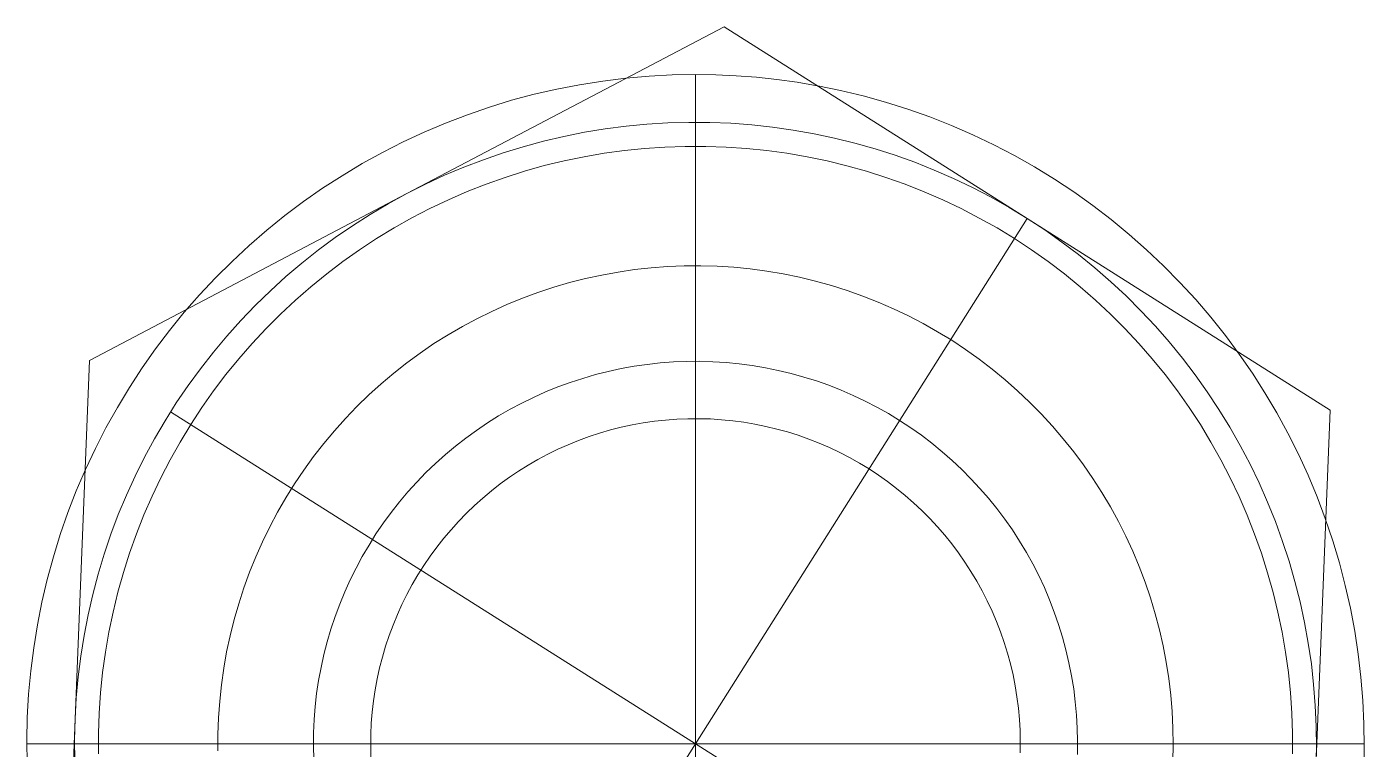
# Model space of a CAD drawing. Header units: millimetres. Extents: x -402 to 3954, y -41 to 3282.
# Drawn here: x 1657.63 to 1671.63, y 1647.85 to 1655.4 of the extents above; entities that cross this region are included whole.
import ezdxf

# ---------------------------------------------------------------- set-up
doc = ezdxf.new("R2010")
doc.units = ezdxf.units.MM
doc.layers.add('ZANO_R', color=7, linetype='Continuous', lineweight=0)

msp = doc.modelspace()

# ---------------------------------------------------------------- linework, layer by layer
at = {"layer": 'ZANO_R'}
for p, q in [((1661.609, 1653.66), (1664.931, 1655.405)), ((1664.931, 1655.405), (1668.104, 1653.4)), ((1663.419, 1654.799), (1663.66, 1654.837)), ((1663.66, 1654.837), (1663.902, 1654.867)), ((1663.902, 1654.867), (1664.145, 1654.888)), ((1664.145, 1654.888), (1664.388, 1654.901)), ((1664.388, 1654.901), (1664.632, 1654.905)), ((1664.845, 1654.902), (1664.632, 1654.905)), ((1664.632, 1640.905), (1664.632, 1654.905)), ((1665.058, 1654.892), (1664.845, 1654.902)), ((1665.271, 1654.876), (1665.058, 1654.892)), ((1665.483, 1654.853), (1665.271, 1654.876)), ((1665.695, 1654.824), (1665.483, 1654.853)), ((1665.905, 1654.788), (1665.695, 1654.824)), ((1662.707, 1654.636), (1662.943, 1654.698)), ((1662.943, 1654.698), (1663.18, 1654.753)), ((1663.18, 1654.753), (1663.419, 1654.799)), ((1666.15, 1654.739), (1665.911, 1654.787)), ((1666.386, 1654.682), (1666.15, 1654.739)), ((1666.621, 1654.617), (1666.386, 1654.682)), ((1662.244, 1654.485), (1662.474, 1654.565)), ((1662.474, 1654.565), (1662.707, 1654.636)), ((1666.853, 1654.543), (1666.621, 1654.617)), ((1667.083, 1654.462), (1666.853, 1654.543)), ((1661.792, 1654.303), (1662.016, 1654.398)), ((1662.016, 1654.398), (1662.244, 1654.485)), ((1664.123, 1654.385), (1663.905, 1654.364)), ((1664.342, 1654.399), (1664.123, 1654.385)), ((1664.562, 1654.405), (1664.342, 1654.399)), ((1664.781, 1654.403), (1664.562, 1654.405)), ((1665.001, 1654.395), (1664.781, 1654.403)), ((1665.22, 1654.379), (1665.001, 1654.395)), ((1667.31, 1654.373), (1667.083, 1654.462)), ((1661.571, 1654.201), (1661.792, 1654.303)), ((1663.255, 1654.258), (1663.041, 1654.208)), ((1663.47, 1654.301), (1663.255, 1654.258)), ((1663.687, 1654.336), (1663.47, 1654.301)), ((1663.905, 1654.364), (1663.687, 1654.336)), ((1665.438, 1654.355), (1665.22, 1654.379)), ((1665.655, 1654.324), (1665.438, 1654.355)), ((1665.872, 1654.286), (1665.655, 1654.324)), ((1666.086, 1654.24), (1665.872, 1654.286)), ((1666.299, 1654.188), (1666.086, 1654.24)), ((1667.533, 1654.276), (1667.31, 1654.373)), ((1667.753, 1654.171), (1667.533, 1654.276)), ((1661.354, 1654.09), (1661.571, 1654.201)), ((1662.829, 1654.15), (1662.619, 1654.086)), ((1663.041, 1654.208), (1662.829, 1654.15)), ((1663.675, 1654.082), (1663.887, 1654.111)), ((1663.887, 1654.111), (1664.099, 1654.132)), ((1664.099, 1654.132), (1664.312, 1654.147)), ((1664.312, 1654.147), (1664.525, 1654.154)), ((1664.525, 1654.154), (1664.739, 1654.154)), ((1664.739, 1654.154), (1664.952, 1654.147)), ((1664.952, 1654.147), (1665.165, 1654.132)), ((1665.165, 1654.132), (1665.377, 1654.111)), ((1665.377, 1654.111), (1665.589, 1654.081)), ((1666.511, 1654.128), (1666.299, 1654.188)), ((1666.72, 1654.061), (1666.511, 1654.128)), ((1667.969, 1654.058), (1667.753, 1654.171)), ((1660.932, 1653.847), (1661.141, 1653.973)), ((1661.141, 1653.973), (1661.354, 1654.09)), ((1662.412, 1654.014), (1662.207, 1653.936)), ((1662.619, 1654.086), (1662.412, 1654.014)), ((1663.049, 1653.952), (1663.256, 1654.002)), ((1663.256, 1654.002), (1663.465, 1654.045)), ((1663.465, 1654.045), (1663.675, 1654.082)), ((1665.589, 1654.081), (1665.799, 1654.045)), ((1665.799, 1654.045), (1666.008, 1654.002)), ((1666.008, 1654.002), (1666.215, 1653.951)), ((1666.926, 1653.987), (1666.72, 1654.061)), ((1667.131, 1653.906), (1666.926, 1653.987)), ((1668.181, 1653.939), (1667.969, 1654.058)), ((1660.727, 1653.715), (1660.932, 1653.847)), ((1662.004, 1653.851), (1661.805, 1653.758)), ((1662.207, 1653.936), (1662.004, 1653.851)), ((1662.439, 1653.758), (1662.64, 1653.829)), ((1662.64, 1653.829), (1662.843, 1653.894)), ((1662.843, 1653.894), (1663.049, 1653.952)), ((1666.215, 1653.951), (1666.421, 1653.894)), ((1666.421, 1653.894), (1666.624, 1653.829)), ((1666.624, 1653.829), (1666.825, 1653.758)), ((1667.332, 1653.818), (1667.131, 1653.906)), ((1668.389, 1653.811), (1668.181, 1653.939)), ((1660.527, 1653.576), (1660.727, 1653.715)), ((1661.805, 1653.758), (1661.609, 1653.66)), ((1662.24, 1653.68), (1662.439, 1653.758)), ((1666.825, 1653.758), (1667.024, 1653.679)), ((1667.53, 1653.723), (1667.332, 1653.818)), ((1667.725, 1653.622), (1667.53, 1653.723)), ((1668.592, 1653.677), (1668.389, 1653.811)), ((1658.287, 1651.915), (1661.609, 1653.66)), ((1660.332, 1653.429), (1660.527, 1653.576)), ((1661.416, 1653.554), (1661.227, 1653.442)), ((1661.609, 1653.66), (1661.416, 1653.554)), ((1661.852, 1653.503), (1662.045, 1653.595)), ((1662.045, 1653.595), (1662.24, 1653.68)), ((1667.024, 1653.679), (1667.22, 1653.594)), ((1667.22, 1653.594), (1667.412, 1653.503)), ((1667.916, 1653.514), (1667.725, 1653.622)), ((1668.79, 1653.536), (1668.592, 1653.677)), ((1660.143, 1653.276), (1660.332, 1653.429)), ((1661.227, 1653.442), (1661.042, 1653.324)), ((1661.159, 1642.41), (1668.104, 1653.4)), ((1661.476, 1653.3), (1661.662, 1653.405)), ((1661.662, 1653.405), (1661.852, 1653.503)), ((1667.412, 1653.503), (1667.602, 1653.404)), ((1667.602, 1653.404), (1667.788, 1653.3)), ((1668.104, 1653.4), (1667.916, 1653.514)), ((1668.287, 1653.28), (1668.104, 1653.4)), ((1668.104, 1653.4), (1671.276, 1651.395)), ((1668.984, 1653.388), (1668.79, 1653.536)), ((1659.958, 1653.117), (1660.143, 1653.276)), ((1661.042, 1653.324), (1660.861, 1653.2)), ((1661.294, 1653.189), (1661.476, 1653.3)), ((1667.788, 1653.3), (1667.97, 1653.189)), ((1668.467, 1653.153), (1668.287, 1653.28)), ((1669.172, 1653.233), (1668.984, 1653.388)), ((1660.861, 1653.2), (1660.685, 1653.07)), ((1661.115, 1653.072), (1661.294, 1653.189)), ((1667.97, 1653.189), (1668.149, 1653.072)), ((1668.642, 1653.021), (1668.467, 1653.153)), ((1669.354, 1653.072), (1669.172, 1653.233)), ((1659.78, 1652.951), (1659.958, 1653.117)), ((1660.685, 1653.07), (1660.512, 1652.933)), ((1660.941, 1652.949), (1661.115, 1653.072)), ((1668.149, 1653.072), (1668.323, 1652.949)), ((1668.812, 1652.882), (1668.642, 1653.021)), ((1669.531, 1652.904), (1669.354, 1653.072)), ((1659.607, 1652.779), (1659.78, 1652.951)), ((1660.512, 1652.933), (1660.345, 1652.791)), ((1660.771, 1652.82), (1660.941, 1652.949)), ((1663.822, 1652.839), (1663.993, 1652.864)), ((1663.993, 1652.864), (1664.166, 1652.883)), ((1664.166, 1652.883), (1664.339, 1652.897)), ((1664.339, 1652.897), (1664.512, 1652.904)), ((1664.512, 1652.904), (1664.686, 1652.905)), ((1664.686, 1652.905), (1664.859, 1652.9)), ((1664.859, 1652.9), (1665.033, 1652.889)), ((1665.033, 1652.889), (1665.205, 1652.872)), ((1665.205, 1652.872), (1665.377, 1652.849)), ((1665.377, 1652.849), (1665.549, 1652.82)), ((1668.323, 1652.949), (1668.493, 1652.82)), ((1668.978, 1652.738), (1668.812, 1652.882)), ((1669.702, 1652.731), (1669.531, 1652.904)), ((1659.441, 1652.602), (1659.607, 1652.779)), ((1660.345, 1652.791), (1660.182, 1652.644)), ((1660.605, 1652.686), (1660.771, 1652.82)), ((1663.147, 1652.68), (1663.313, 1652.728)), ((1663.313, 1652.728), (1663.481, 1652.771)), ((1663.481, 1652.771), (1663.651, 1652.808)), ((1663.651, 1652.808), (1663.822, 1652.839)), ((1665.549, 1652.82), (1665.719, 1652.786)), ((1665.719, 1652.786), (1665.887, 1652.745)), ((1665.887, 1652.745), (1666.054, 1652.698)), ((1668.493, 1652.82), (1668.658, 1652.685)), ((1669.139, 1652.589), (1668.978, 1652.738)), ((1669.867, 1652.552), (1669.702, 1652.731)), ((1659.28, 1652.418), (1659.441, 1652.602)), ((1660.182, 1652.644), (1660.025, 1652.491)), ((1660.445, 1652.546), (1660.605, 1652.686)), ((1662.658, 1652.499), (1662.819, 1652.565)), ((1662.819, 1652.565), (1662.982, 1652.625)), ((1662.982, 1652.625), (1663.147, 1652.68)), ((1666.054, 1652.698), (1666.22, 1652.646)), ((1666.22, 1652.646), (1666.384, 1652.588)), ((1666.384, 1652.588), (1666.545, 1652.525)), ((1668.658, 1652.685), (1668.819, 1652.545)), ((1669.294, 1652.434), (1669.139, 1652.589)), ((1660.025, 1652.491), (1659.873, 1652.333)), ((1660.289, 1652.4), (1660.445, 1652.546)), ((1662.344, 1652.351), (1662.5, 1652.428)), ((1662.5, 1652.428), (1662.658, 1652.499)), ((1666.545, 1652.525), (1666.704, 1652.455)), ((1666.704, 1652.455), (1666.861, 1652.381)), ((1668.819, 1652.545), (1668.975, 1652.399)), ((1669.445, 1652.274), (1669.294, 1652.434)), ((1670.026, 1652.367), (1669.867, 1652.552)), ((1659.127, 1652.229), (1659.28, 1652.418)), ((1659.873, 1652.333), (1659.726, 1652.169)), ((1660.138, 1652.249), (1660.289, 1652.4)), ((1662.191, 1652.269), (1662.344, 1652.351)), ((1666.861, 1652.381), (1667.015, 1652.301)), ((1667.015, 1652.301), (1667.166, 1652.215)), ((1668.975, 1652.399), (1669.126, 1652.248)), ((1670.178, 1652.176), (1670.026, 1652.367)), ((1658.979, 1652.035), (1659.127, 1652.229)), ((1659.726, 1652.169), (1659.585, 1652.001)), ((1659.992, 1652.093), (1660.138, 1652.249)), ((1661.894, 1652.09), (1662.041, 1652.182)), ((1662.041, 1652.182), (1662.191, 1652.269)), ((1667.166, 1652.215), (1667.314, 1652.125)), ((1669.126, 1652.248), (1669.272, 1652.092)), ((1669.589, 1652.109), (1669.445, 1652.274)), ((1670.323, 1651.981), (1670.178, 1652.176)), ((1658.839, 1651.836), (1658.979, 1652.035)), ((1659.585, 1652.001), (1659.449, 1651.828)), ((1659.852, 1651.932), (1659.992, 1652.093)), ((1661.751, 1651.992), (1661.894, 1652.09)), ((1667.314, 1652.125), (1667.459, 1652.029)), ((1667.459, 1652.029), (1667.6, 1651.928)), ((1669.272, 1652.092), (1669.412, 1651.931)), ((1669.729, 1651.939), (1669.589, 1652.109)), ((1658.137, 1648.165), (1658.287, 1651.915)), ((1659.717, 1651.767), (1659.852, 1651.932)), ((1661.474, 1651.782), (1661.611, 1651.89)), ((1661.611, 1651.89), (1661.751, 1651.992)), ((1663.989, 1651.853), (1664.125, 1651.873)), ((1664.125, 1651.873), (1664.262, 1651.888)), ((1664.262, 1651.888), (1664.4, 1651.899)), ((1664.4, 1651.899), (1664.538, 1651.904)), ((1664.538, 1651.904), (1664.676, 1651.905)), ((1664.676, 1651.905), (1664.814, 1651.901)), ((1664.814, 1651.901), (1664.952, 1651.892)), ((1664.952, 1651.892), (1665.089, 1651.879)), ((1665.089, 1651.879), (1665.226, 1651.861)), ((1665.226, 1651.861), (1665.363, 1651.838)), ((1667.6, 1651.928), (1667.738, 1651.823)), ((1669.412, 1651.931), (1669.547, 1651.766)), ((1669.862, 1651.764), (1669.729, 1651.939)), ((1670.461, 1651.78), (1670.323, 1651.981)), ((1658.706, 1651.632), (1658.839, 1651.836)), ((1659.449, 1651.828), (1659.32, 1651.651)), ((1659.588, 1651.597), (1659.717, 1651.767)), ((1661.342, 1651.67), (1661.474, 1651.782)), ((1663.32, 1651.684), (1663.451, 1651.727)), ((1663.451, 1651.727), (1663.584, 1651.766)), ((1663.584, 1651.766), (1663.718, 1651.799)), ((1663.718, 1651.799), (1663.853, 1651.829)), ((1663.853, 1651.829), (1663.989, 1651.853)), ((1665.363, 1651.838), (1665.498, 1651.81)), ((1665.498, 1651.81), (1665.632, 1651.778)), ((1665.632, 1651.778), (1665.765, 1651.741)), ((1665.765, 1651.741), (1665.897, 1651.7)), ((1667.738, 1651.823), (1667.872, 1651.713)), ((1669.547, 1651.766), (1669.676, 1651.596)), ((1669.989, 1651.586), (1669.862, 1651.764)), ((1670.592, 1651.575), (1670.461, 1651.78)), ((1658.58, 1651.423), (1658.706, 1651.632)), ((1659.32, 1651.651), (1659.196, 1651.47)), ((1659.465, 1651.422), (1659.588, 1651.597)), ((1661.213, 1651.554), (1661.342, 1651.67)), ((1662.936, 1651.528), (1663.062, 1651.585)), ((1663.062, 1651.585), (1663.19, 1651.637)), ((1663.19, 1651.637), (1663.32, 1651.684)), ((1665.897, 1651.7), (1666.027, 1651.654)), ((1666.027, 1651.654), (1666.156, 1651.603)), ((1666.156, 1651.603), (1666.282, 1651.549)), ((1667.872, 1651.713), (1668.002, 1651.598)), ((1668.002, 1651.598), (1668.129, 1651.479)), ((1669.676, 1651.596), (1669.799, 1651.421)), ((1670.11, 1651.402), (1669.989, 1651.586)), ((1659.196, 1651.47), (1659.079, 1651.284)), ((1661.088, 1651.433), (1661.213, 1651.554)), ((1662.69, 1651.403), (1662.812, 1651.468)), ((1662.812, 1651.468), (1662.936, 1651.528)), ((1666.282, 1651.549), (1666.407, 1651.489)), ((1666.407, 1651.489), (1666.53, 1651.426)), ((1668.129, 1651.479), (1668.25, 1651.355)), ((1670.716, 1651.365), (1670.592, 1651.575)), ((1658.461, 1651.211), (1658.58, 1651.423)), ((1670.126, 1644.433), (1659.137, 1651.377)), ((1659.348, 1651.244), (1659.465, 1651.422)), ((1660.852, 1651.179), (1660.968, 1651.308)), ((1660.968, 1651.308), (1661.088, 1651.433)), ((1662.454, 1651.26), (1662.571, 1651.334)), ((1662.571, 1651.334), (1662.69, 1651.403)), ((1664.552, 1651.304), (1664.435, 1651.3)), ((1664.669, 1651.305), (1664.552, 1651.304)), ((1664.787, 1651.302), (1664.669, 1651.305)), ((1664.904, 1651.294), (1664.787, 1651.302)), ((1666.53, 1651.426), (1666.65, 1651.358)), ((1666.65, 1651.358), (1666.768, 1651.287)), ((1668.25, 1651.355), (1668.368, 1651.228)), ((1669.799, 1651.421), (1669.916, 1651.243)), ((1670.225, 1651.215), (1670.11, 1651.402)), ((1670.833, 1651.152), (1670.716, 1651.365)), ((1671.276, 1651.395), (1671.126, 1647.646)), ((1658.35, 1650.994), (1658.461, 1651.211)), ((1659.079, 1651.284), (1658.968, 1651.095)), ((1659.348, 1651.244), (1659.237, 1651.061)), ((1660.741, 1651.046), (1660.852, 1651.179)), ((1662.227, 1651.102), (1662.339, 1651.183)), ((1662.339, 1651.183), (1662.454, 1651.26)), ((1663.741, 1651.187), (1663.628, 1651.154)), ((1663.855, 1651.215), (1663.741, 1651.187)), ((1663.969, 1651.24), (1663.855, 1651.215)), ((1664.085, 1651.261), (1663.969, 1651.24)), ((1664.201, 1651.278), (1664.085, 1651.261)), ((1664.318, 1651.291), (1664.201, 1651.278)), ((1664.435, 1651.3), (1664.318, 1651.291)), ((1665.021, 1651.283), (1664.904, 1651.294)), ((1665.137, 1651.267), (1665.021, 1651.283)), ((1665.253, 1651.248), (1665.137, 1651.267)), ((1665.368, 1651.225), (1665.253, 1651.248)), ((1665.482, 1651.197), (1665.368, 1651.225)), ((1665.595, 1651.166), (1665.482, 1651.197)), ((1665.707, 1651.131), (1665.595, 1651.166)), ((1666.768, 1651.287), (1666.884, 1651.211)), ((1666.884, 1651.211), (1666.996, 1651.131)), ((1668.368, 1651.228), (1668.481, 1651.096)), ((1669.916, 1651.243), (1670.027, 1651.06)), ((1670.334, 1651.025), (1670.225, 1651.215)), ((1658.968, 1651.095), (1658.863, 1650.901)), ((1659.237, 1651.061), (1659.132, 1650.875)), ((1660.634, 1650.909), (1660.741, 1651.046)), ((1662.119, 1651.017), (1662.227, 1651.102)), ((1663.298, 1651.033), (1663.191, 1650.985)), ((1663.407, 1651.077), (1663.298, 1651.033)), ((1663.517, 1651.117), (1663.407, 1651.077)), ((1663.628, 1651.154), (1663.517, 1651.117)), ((1665.818, 1651.092), (1665.707, 1651.131)), ((1665.927, 1651.049), (1665.818, 1651.092)), ((1666.035, 1651.002), (1665.927, 1651.049)), ((1666.996, 1651.131), (1667.106, 1651.048)), ((1667.106, 1651.048), (1667.213, 1650.96)), ((1668.481, 1651.096), (1668.59, 1650.96)), ((1670.027, 1651.06), (1670.131, 1650.874)), ((1670.436, 1650.83), (1670.334, 1651.025)), ((1670.942, 1650.934), (1670.833, 1651.152)), ((1658.246, 1650.773), (1658.35, 1650.994)), ((1658.863, 1650.901), (1658.765, 1650.705)), ((1660.532, 1650.768), (1660.634, 1650.909)), ((1661.91, 1650.836), (1662.013, 1650.929)), ((1662.013, 1650.929), (1662.119, 1651.017)), ((1663.085, 1650.933), (1662.982, 1650.878)), ((1663.191, 1650.985), (1663.085, 1650.933)), ((1666.141, 1650.952), (1666.035, 1651.002)), ((1666.245, 1650.898), (1666.141, 1650.952)), ((1666.347, 1650.84), (1666.245, 1650.898)), ((1667.213, 1650.96), (1667.317, 1650.869)), ((1668.59, 1650.96), (1668.693, 1650.821)), ((1671.044, 1650.713), (1670.942, 1650.934)), ((1658.15, 1650.549), (1658.246, 1650.773)), ((1659.132, 1650.875), (1659.034, 1650.686)), ((1660.435, 1650.624), (1660.532, 1650.768)), ((1661.714, 1650.642), (1661.81, 1650.741)), ((1661.81, 1650.741), (1661.91, 1650.836)), ((1662.78, 1650.757), (1662.683, 1650.692)), ((1662.88, 1650.819), (1662.78, 1650.757)), ((1662.982, 1650.878), (1662.88, 1650.819)), ((1666.448, 1650.779), (1666.347, 1650.84)), ((1666.546, 1650.715), (1666.448, 1650.779)), ((1667.317, 1650.869), (1667.418, 1650.775)), ((1667.418, 1650.775), (1667.515, 1650.677)), ((1668.693, 1650.821), (1668.792, 1650.678)), ((1670.131, 1650.874), (1670.229, 1650.685)), ((1670.532, 1650.633), (1670.436, 1650.83)), ((1658.765, 1650.705), (1658.674, 1650.505)), ((1659.034, 1650.686), (1658.943, 1650.493)), ((1660.344, 1650.477), (1660.435, 1650.624)), ((1661.621, 1650.539), (1661.714, 1650.642)), ((1662.588, 1650.623), (1662.495, 1650.55)), ((1662.683, 1650.692), (1662.588, 1650.623)), ((1666.642, 1650.647), (1666.546, 1650.715)), ((1666.735, 1650.576), (1666.642, 1650.647)), ((1667.515, 1650.677), (1667.609, 1650.576)), ((1668.792, 1650.678), (1668.886, 1650.532)), ((1670.229, 1650.685), (1670.321, 1650.492)), ((1670.62, 1650.432), (1670.532, 1650.633)), ((1671.138, 1650.488), (1671.044, 1650.713)), ((1658.062, 1650.322), (1658.15, 1650.549)), ((1658.674, 1650.505), (1658.59, 1650.303)), ((1658.943, 1650.493), (1658.857, 1650.298)), ((1660.257, 1650.327), (1660.344, 1650.477)), ((1661.532, 1650.434), (1661.621, 1650.539)), ((1662.405, 1650.475), (1662.318, 1650.397)), ((1662.495, 1650.55), (1662.405, 1650.475)), ((1666.826, 1650.502), (1666.735, 1650.576)), ((1666.914, 1650.425), (1666.826, 1650.502)), ((1667.609, 1650.576), (1667.7, 1650.472)), ((1667.7, 1650.472), (1667.786, 1650.364)), ((1668.886, 1650.532), (1668.974, 1650.383)), ((1670.321, 1650.492), (1670.406, 1650.296)), ((1671.224, 1650.26), (1671.138, 1650.488)), ((1657.982, 1650.092), (1658.062, 1650.322)), ((1660.176, 1650.173), (1660.257, 1650.327)), ((1661.365, 1650.214), (1661.447, 1650.325)), ((1661.447, 1650.325), (1661.532, 1650.434)), ((1662.318, 1650.397), (1662.233, 1650.315)), ((1667, 1650.345), (1666.914, 1650.425)), ((1667.083, 1650.261), (1667, 1650.345)), ((1667.786, 1650.364), (1667.869, 1650.254)), ((1668.974, 1650.383), (1669.058, 1650.231)), ((1670.702, 1650.228), (1670.62, 1650.432)), ((1658.59, 1650.303), (1658.512, 1650.097)), ((1658.857, 1650.298), (1658.779, 1650.099)), ((1661.287, 1650.1), (1661.365, 1650.214)), ((1662.152, 1650.231), (1662.073, 1650.144)), ((1662.233, 1650.315), (1662.152, 1650.231)), ((1667.163, 1650.175), (1667.083, 1650.261)), ((1667.869, 1650.254), (1667.949, 1650.141)), ((1669.058, 1650.231), (1669.136, 1650.076)), ((1670.406, 1650.296), (1670.484, 1650.098)), ((1670.777, 1650.022), (1670.702, 1650.228)), ((1671.302, 1650.029), (1671.224, 1650.26)), ((1657.91, 1649.859), (1657.982, 1650.092)), ((1658.512, 1650.097), (1658.442, 1649.889)), ((1658.779, 1650.099), (1658.708, 1649.898)), ((1660.1, 1650.017), (1660.176, 1650.173)), ((1661.214, 1649.983), (1661.287, 1650.1)), ((1661.997, 1650.055), (1661.925, 1649.962)), ((1662.073, 1650.144), (1661.997, 1650.055)), ((1667.24, 1650.087), (1667.163, 1650.175)), ((1667.313, 1649.995), (1667.24, 1650.087)), ((1667.949, 1650.141), (1668.024, 1650.025)), ((1669.136, 1650.076), (1669.208, 1649.918)), ((1670.484, 1650.098), (1670.556, 1649.897)), ((1660.029, 1649.859), (1660.1, 1650.017)), ((1661.144, 1649.864), (1661.214, 1649.983)), ((1661.925, 1649.962), (1661.855, 1649.868)), ((1667.384, 1649.901), (1667.313, 1649.995)), ((1667.451, 1649.805), (1667.384, 1649.901)), ((1668.024, 1650.025), (1668.095, 1649.906)), ((1668.095, 1649.906), (1668.162, 1649.786)), ((1669.208, 1649.918), (1669.275, 1649.758)), ((1670.845, 1649.813), (1670.777, 1650.022)), ((1671.371, 1649.796), (1671.302, 1650.029)), ((1657.846, 1649.624), (1657.91, 1649.859)), ((1658.442, 1649.889), (1658.378, 1649.679)), ((1658.708, 1649.898), (1658.643, 1649.695)), ((1659.964, 1649.698), (1660.029, 1649.859)), ((1661.078, 1649.742), (1661.144, 1649.864)), ((1661.789, 1649.771), (1661.726, 1649.672)), ((1661.855, 1649.868), (1661.789, 1649.771)), ((1667.515, 1649.707), (1667.451, 1649.805)), ((1668.162, 1649.786), (1668.225, 1649.663)), ((1670.556, 1649.897), (1670.62, 1649.693)), ((1670.906, 1649.602), (1670.845, 1649.813)), ((1671.433, 1649.56), (1671.371, 1649.796)), ((1657.79, 1649.387), (1657.846, 1649.624)), ((1658.378, 1649.679), (1658.322, 1649.467)), ((1658.643, 1649.695), (1658.586, 1649.489)), ((1659.905, 1649.535), (1659.964, 1649.698)), ((1661.017, 1649.619), (1661.078, 1649.742)), ((1661.726, 1649.672), (1661.667, 1649.57)), ((1667.575, 1649.606), (1667.515, 1649.707)), ((1668.225, 1649.663), (1668.283, 1649.538)), ((1669.275, 1649.758), (1669.337, 1649.596)), ((1670.62, 1649.693), (1670.678, 1649.488)), ((1658.586, 1649.489), (1658.535, 1649.282)), ((1659.851, 1649.37), (1659.905, 1649.535)), ((1660.908, 1649.365), (1660.96, 1649.493)), ((1660.96, 1649.493), (1661.017, 1649.619)), ((1661.667, 1649.57), (1661.611, 1649.467)), ((1667.632, 1649.504), (1667.575, 1649.606)), ((1667.686, 1649.399), (1667.632, 1649.504)), ((1668.283, 1649.538), (1668.337, 1649.411)), ((1669.337, 1649.596), (1669.393, 1649.432)), ((1670.678, 1649.488), (1670.728, 1649.281)), ((1670.96, 1649.389), (1670.906, 1649.602)), ((1671.487, 1649.322), (1671.433, 1649.56)), ((1657.743, 1649.148), (1657.79, 1649.387)), ((1658.322, 1649.467), (1658.273, 1649.253)), ((1659.803, 1649.203), (1659.851, 1649.37)), ((1660.859, 1649.236), (1660.908, 1649.365)), ((1661.559, 1649.362), (1661.511, 1649.255)), ((1661.611, 1649.467), (1661.559, 1649.362)), ((1667.736, 1649.293), (1667.686, 1649.399)), ((1668.337, 1649.411), (1668.387, 1649.282)), ((1669.393, 1649.432), (1669.443, 1649.265)), ((1671.006, 1649.174), (1670.96, 1649.389)), ((1658.273, 1649.253), (1658.231, 1649.037)), ((1658.535, 1649.282), (1658.492, 1649.073)), ((1659.761, 1649.035), (1659.803, 1649.203)), ((1660.816, 1649.105), (1660.859, 1649.236)), ((1661.511, 1649.255), (1661.466, 1649.146)), ((1667.782, 1649.185), (1667.736, 1649.293)), ((1668.387, 1649.282), (1668.432, 1649.151)), ((1669.443, 1649.265), (1669.487, 1649.098)), ((1670.728, 1649.281), (1670.772, 1649.072)), ((1671.532, 1649.083), (1671.487, 1649.322)), ((1657.704, 1648.908), (1657.743, 1649.148)), ((1658.492, 1649.073), (1658.455, 1648.862)), ((1660.777, 1648.972), (1660.816, 1649.105)), ((1661.466, 1649.146), (1661.425, 1649.036)), ((1667.824, 1649.075), (1667.782, 1649.185)), ((1667.862, 1648.964), (1667.824, 1649.075)), ((1668.432, 1649.151), (1668.473, 1649.019)), ((1669.487, 1649.098), (1669.526, 1648.928)), ((1670.772, 1649.072), (1670.808, 1648.861)), ((1671.046, 1648.958), (1671.006, 1649.174)), ((1671.568, 1648.842), (1671.532, 1649.083)), ((1658.231, 1649.037), (1658.196, 1648.82)), ((1659.724, 1648.865), (1659.761, 1649.035)), ((1660.742, 1648.839), (1660.777, 1648.972)), ((1661.388, 1648.925), (1661.355, 1648.812)), ((1661.425, 1649.036), (1661.388, 1648.925)), ((1667.897, 1648.852), (1667.862, 1648.964)), ((1668.473, 1649.019), (1668.509, 1648.886)), ((1669.526, 1648.928), (1669.558, 1648.758)), ((1671.078, 1648.741), (1671.046, 1648.958)), ((1657.673, 1648.666), (1657.704, 1648.908)), ((1658.196, 1648.82), (1658.169, 1648.603)), ((1658.455, 1648.862), (1658.426, 1648.651)), ((1659.694, 1648.694), (1659.724, 1648.865)), ((1660.712, 1648.704), (1660.742, 1648.839)), ((1661.355, 1648.812), (1661.325, 1648.699)), ((1667.928, 1648.739), (1667.897, 1648.852)), ((1668.509, 1648.886), (1668.541, 1648.752)), ((1670.808, 1648.861), (1670.837, 1648.65)), ((1671.597, 1648.6), (1671.568, 1648.842)), ((1657.651, 1648.423), (1657.673, 1648.666)), ((1658.426, 1648.651), (1658.404, 1648.439)), ((1659.67, 1648.522), (1659.694, 1648.694)), ((1660.687, 1648.568), (1660.712, 1648.704)), ((1661.325, 1648.699), (1661.3, 1648.584)), ((1667.955, 1648.625), (1667.928, 1648.739)), ((1668.541, 1648.752), (1668.568, 1648.616)), ((1669.558, 1648.758), (1669.585, 1648.586)), ((1670.837, 1648.65), (1670.859, 1648.438)), ((1671.102, 1648.523), (1671.078, 1648.741)), ((1658.169, 1648.603), (1658.149, 1648.384)), ((1659.651, 1648.35), (1659.67, 1648.522)), ((1660.666, 1648.432), (1660.687, 1648.568)), ((1661.3, 1648.584), (1661.279, 1648.469)), ((1667.977, 1648.51), (1667.955, 1648.625)), ((1667.996, 1648.394), (1667.977, 1648.51)), ((1668.568, 1648.616), (1668.59, 1648.48)), ((1669.585, 1648.586), (1669.606, 1648.414)), ((1671.119, 1648.304), (1671.102, 1648.523)), ((1671.617, 1648.358), (1671.597, 1648.6)), ((1657.637, 1648.18), (1657.651, 1648.423)), ((1658.149, 1648.384), (1658.137, 1648.165)), ((1658.404, 1648.439), (1658.39, 1648.226)), ((1660.651, 1648.294), (1660.666, 1648.432)), ((1661.279, 1648.469), (1661.261, 1648.353)), ((1668.011, 1648.277), (1667.996, 1648.394)), ((1668.59, 1648.48), (1668.607, 1648.343)), ((1669.606, 1648.414), (1669.62, 1648.241)), ((1670.859, 1648.438), (1670.873, 1648.225)), ((1658.39, 1648.226), (1658.382, 1648.013)), ((1659.639, 1648.176), (1659.651, 1648.35)), ((1660.639, 1648.157), (1660.651, 1648.294)), ((1661.248, 1648.236), (1661.238, 1648.119)), ((1661.261, 1648.353), (1661.248, 1648.236)), ((1668.022, 1648.16), (1668.011, 1648.277)), ((1668.607, 1648.343), (1668.62, 1648.205)), ((1669.62, 1648.241), (1669.629, 1648.068)), ((1670.873, 1648.225), (1670.881, 1648.011)), ((1671.129, 1648.085), (1671.119, 1648.304)), ((1671.628, 1648.114), (1671.617, 1648.358)), ((1657.632, 1647.937), (1657.637, 1648.18)), ((1657.987, 1644.415), (1658.137, 1648.165)), ((1658.137, 1648.165), (1658.132, 1647.945)), ((1659.632, 1648.003), (1659.639, 1648.176)), ((1660.633, 1648.019), (1660.639, 1648.157)), ((1661.238, 1648.119), (1661.233, 1648.002)), ((1668.029, 1648.043), (1668.022, 1648.16)), ((1668.62, 1648.205), (1668.628, 1648.068)), ((1671.131, 1647.865), (1671.129, 1648.085)), ((1671.631, 1647.871), (1671.628, 1648.114)), ((1658.132, 1647.945), (1658.134, 1647.726)), ((1658.382, 1648.013), (1658.382, 1647.799)), ((1659.632, 1647.829), (1659.632, 1648.003)), ((1660.632, 1647.881), (1660.633, 1648.019)), ((1661.233, 1648.002), (1661.232, 1647.884)), ((1668.031, 1647.926), (1668.029, 1648.043)), ((1668.628, 1648.068), (1668.631, 1647.93)), ((1669.629, 1648.068), (1669.632, 1647.894)), ((1670.881, 1648.011), (1670.881, 1647.798)), ((1657.635, 1647.693), (1657.632, 1647.937)), ((1671.632, 1647.905), (1657.632, 1647.905)), ((1660.635, 1647.743), (1660.632, 1647.881)), ((1661.232, 1647.884), (1661.234, 1647.767)), ((1668.03, 1647.809), (1668.031, 1647.926)), ((1668.631, 1647.93), (1668.63, 1647.792)), ((1669.632, 1647.894), (1669.628, 1647.721)), ((1671.126, 1647.646), (1671.131, 1647.865)), ((1671.626, 1647.627), (1671.631, 1647.871))]:
    msp.add_line(p, q, dxfattribs=at)

doc.saveas('drawing.dxf')
